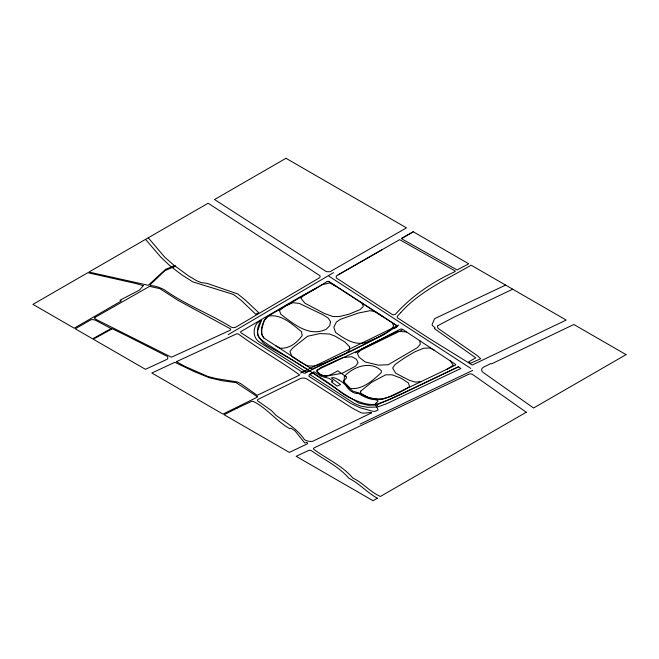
<?xml version="1.0" encoding="UTF-8"?>
<svg xmlns="http://www.w3.org/2000/svg" width="659" height="659" viewBox="0 0 659 659"><rect width="100%" height="100%" fill="white"/><g stroke="black" fill="none" stroke-linecap="round" stroke-linejoin="round"><path stroke-width="0.99" d="M261.351 320.414L257.562 331.073L258.056 335.513L260.585 339.261L268.328 344.846L309.079 370.556L306.114 372.104C290.537 361.453 274.202 351.98 258.55 341.444C252.834 337.046 252.949 328.166 257.339 322.869L261.351 320.414L260.577 321.559A51.863 29.943 0 0 0 257.916 327.449L257.372 332.342A34.425 19.877 0 0 0 258.756 337.095L263.147 342.655A39.729 22.941 0 0 0 266.895 345.571L292.596 360.111L316.847 375.432A260.371 150.326 0 0 1 328.166 382.69A179.726 103.768 0 0 1 338.462 390.457L339.698 391.454A68.915 39.787 0 0 0 349.608 397.698C358.743 401.858 369.106 406.727 379.263 403.349A106.857 61.691 0 0 0 393.085 397.921L458.376 366.832L460.896 368.472L386.817 403.621L378.126 406.842L377.154 404.741L402.6 393.497L458.376 366.832M401.924 238.286L402.056 239.028L457.115 269.968L468.73 263.798L413.251 231.77L401.924 238.286L413.251 231.77M338.199 274.828L336.321 276.014L336.23 277.876L392.591 314.722A3.13 1.804 0 0 0 395.515 314.154C411.636 296.039 432.774 281.78 455.064 271.607L455.295 271.055L399.634 239.654L338.199 274.828L381.742 249.909M446.926 369.254L453.211 365.3L450.105 360.481M316.386 288.214L327.045 281.599L328.75 281.541L397.015 325.875L397.08 326.46L380.276 336.139L350.753 351.222L312.028 369.197L263.732 337.943C258.979 331.881 262.397 322.506 266.557 317.028L316.386 288.214L297.983 298.074L240.996 331.535A1.689 0.98 0 0 0 241.145 332.869L303.675 373.035A1.285 0.741 0 0 0 305.348 373.043C331.222 359.649 358.216 348.487 383.727 334.327M376.618 402.731L378.159 401.002L376.371 399.964A15.75 9.094 0 0 0 374.633 399.651L372.162 399.288A18.576 10.725 0 0 1 370.144 398.917L369.147 398.646A17.933 10.355 0 0 1 367.475 398.077L365.037 397.072A33.922 19.581 0 0 1 363.644 396.413L361.437 395.194M228.162 334.673L333.52 272.628M394.568 328.339L396.446 327.251A2.562 1.475 0 0 0 396.825 325.587L328.726 281.426A1.631 0.939 0 0 0 327.185 281.5M300.455 373.076L398.679 325.126M355.448 352.812L402.443 329.904M512.718 289.194L454.026 317.136L437.312 325.966L438.004 328.314L477.19 355.555L480.716 358.751L470.526 363.233L468.516 361.923L475.773 357.853L434.256 328.487L435.113 327.91L432.37 325.497L432.123 324.483L434.619 318.684L505.577 285.075M360.135 424.083L472.742 370.366M375.861 405.046L368.224 405.26L358.694 402.987L343.586 393.654L312.786 373.002L309.985 374.6L354.32 403.448L360.885 406.158L367.648 407.311L376.775 407.015M421.34 381.553L415.409 382.121L409.486 380.383L395.713 373.208L392.649 368.051L395.103 364.518L404.511 357.878L415.17 351.659L423.737 348.199L430.047 348.018L434.652 350.357M406.529 331.914L397.171 331.362L362.005 348.768L357.425 353.405L359.064 357.162L365.144 361.956L378.381 365.144L388.2 364.74L417.271 347.721L420.285 344.245L419.717 340.563M356.371 393.25L356.923 393.308M356.272 393.242L356.066 393.225A8.625 4.984 0 0 1 354.608 393.011A6.499 3.748 0 0 1 352.219 391.899M324.895 377.261L329.047 378.406L332.416 380.605M324.376 377.179L321.122 376.215L315.241 372.59A63.124 36.443 0 0 1 313.989 371.717L310.859 373.48A6.574 3.797 0 0 0 308.89 376.273L350.885 403.473L359.254 407.394A21.838 12.603 0 0 0 363.537 408.662L371.882 411.051A4.391 2.537 0 0 0 375.589 411.167L378.142 409.947L375.737 404.799M275.553 345.736L280.363 348.207C289.342 348.85 297.283 342.573 302.184 335.555L301.493 331.658C292.102 324.203 281.335 313.668 268.32 316.172L264.152 320.62L261.854 329.006L261.763 334.558L263.905 338.059M336.362 286.459L329.714 282.925L321.905 284.787L303.56 295.306L300.965 298.272L304.96 303.222L324.129 313.354L332.861 316.518L339.097 316.617L348.718 314.285L360.176 309.582L363.307 306.46L362.236 303.189M339.204 380.103L336.09 378.464A26.261 15.157 0 0 0 335.637 378.266L333.289 377.599L331.288 377.862L340.505 384.584L337.169 386.108L331.288 381.816L332.976 381.042A8.452 4.877 0 0 1 332.811 380.918L332.531 380.704M360.399 394.543L361.157 395.013M328.923 276.195L470.773 368.406M383.975 317.308L375.729 311.913L370.292 310.644L358.331 313.066L340.456 319.31L336.411 322.004L333.816 327.358L335.678 332.556C344.723 338.899 355.176 346.206 366.758 342.194C376.075 337.762 387.747 335.11 393.645 325.991L392.204 322.712M351.585 391.545L350.959 391.108A25.816 14.902 0 0 1 348.693 389.247L345.53 385.21A28.016 16.178 0 0 0 345.085 384.667L344.163 383.695M148.259 237.8L164.808 257.257L174.52 265.734L171.529 266.903L169.404 265.297L160.936 257.274L145.54 239.365M339.146 380.136A39.128 22.587 0 0 1 344.212 383.678M357.376 393.283A6.689 3.863 0 0 1 360.308 394.584M375.572 404.832A3.806 2.199 0 0 1 376.487 402.657M143.234 285.668L139.527 290.059L119.963 300.232L121.322 300.982L74.195 328.19L32.95 304.376L87.787 272.711L135.919 283.518L143.234 285.668M317.547 370.259L317.498 371.973L320.727 374.856L326.106 376.207L342.359 373.233L355.605 366.149L358.059 362.722L356.404 359.237L351.964 356.733L342.902 357.491L321.015 367.376L317.547 370.259M344.336 376.528L344.089 382.204L350.506 388.522C362.672 389.741 373.109 380.358 381.347 372.483L381.33 370.655C370.605 360.489 353.1 366.593 344.336 376.528M371.519 412.888L312.597 441.332A8.114 4.679 0 0 1 304.376 439.537C297.374 428.894 285.998 422.584 275.932 415.294L271.516 410.623L258.336 401.356A2.348 1.359 0 0 1 258.221 399.296L300.018 378.768A4.704 2.71 0 0 1 306.764 378.909L352.392 408.176L360.918 412.699A6.269 3.616 0 0 0 364.839 413.078L370.638 412.46L371.519 412.888M176.431 361.659L185.014 366.42L207.873 376.478L216.341 378.62L237.182 381.932L240.832 383.67L257.167 395.334L299.713 375.029C280.792 361.297 258.295 348.784 238.838 334.302A2.158 1.244 0 0 0 236.54 333.874L176.431 361.659M360.786 391.075L360.621 392.912C376.116 405.895 395.046 395.729 409.544 386.635L408.465 383.011L401.216 378.233L392.056 374.79L385.713 374.806L371.75 382.204L360.786 391.075M349.665 346.931L349.278 350.555L345.753 353.545L322.844 363.636L313.717 366.099L307.391 365.869L300.496 362.153L291.871 356.503L289.944 351.412L292.695 347.952L307.596 336.263L319.879 333.569L329.566 334.031L335.077 336.139L344.945 341.972L349.665 346.931M346.51 377.072L346.313 378.2L343.298 381.157L349.476 388.39L352.936 391.224L359.946 393.225L369.073 397.715L378.612 399.403L382.607 399.305L390.828 396.125L455.591 365.086L455.748 364.542L402.46 329.253L400.548 329.072L366.239 346.774L316.691 370.284L316.559 371.371C324.212 378.999 329.418 375.721 337.754 370.786L346.51 377.072M257.298 396.693L257.199 397.204L223.006 414.099L151.825 373.002L174.38 362.524A1.26 0.725 0 0 1 176.11 362.92L194.026 371.487L209.373 377.78L221.811 380.671L236.161 382.648L257.298 396.693M330.563 321.781L329.648 325.777L326.304 329.179C309.335 337.556 293.617 323.89 280.849 314.294L279.457 310.554L285.207 306.081L292.851 302.687L299.367 303.42L323.305 314.953L328.281 318.149L330.563 321.781M160.532 274.737C144.214 291.5 147.954 281.08 164.445 289.845C185.261 304.755 209.463 313.536 231.136 327.07A3.287 1.895 0 0 0 235.98 327.037L319.269 277.933A3.081 1.779 0 0 0 320.109 276.623L319.903 275.75L310.587 269.572L208.12 203.236L88.924 272.052L148.316 285.289L165.673 269.259L175.03 265.577L175.623 266.047L164.997 270.618L160.532 274.737M94.912 317.449L94.402 318.206L95.308 319.03L170.541 356.783A1.285 0.741 0 0 0 172.279 356.849L229.851 330.398A2.002 1.153 0 0 0 229.752 328.446L177.6 300.084L159.89 288.642L149.593 286.36L94.912 317.449M111.107 328.536L92.639 338.833L75.266 328.8L90.777 319.87L92.491 319.541L95.234 320.093L111.107 328.536M400.721 312.63L397.641 315.958A3.699 2.134 0 0 0 397.566 317.885L429.66 338.742L472.239 365.037L566.18 320.06L471.111 265.173C446.769 279.424 419.832 291.146 400.721 312.63M257.199 313.56L255.881 314.392L241.243 300.389L233.335 294.4L192.823 281.871L181.892 274.935L172.263 267.57L175.385 266.236L188.449 275.833L196.761 280.8L201.25 282.604L207.115 283.378L237.825 293.972L245.477 300.216L258.707 312.687L257.199 313.56M237.52 407.946L224.101 414.733L289.35 452.404L306.962 444.026A1.664 0.964 0 0 0 306.682 442.436L304.73 442.988L294.993 430.838L290.948 428.161L289.754 428.688C276.681 421.29 267.793 409.124 254.506 402.031A3.073 1.771 0 0 0 251.631 401.356L237.52 407.946M111.75 329.022L93.298 339.212L145.441 369.32L167.155 359.254A5.338 3.081 0 0 0 167.279 356.387L126.256 335.555L112.458 328.808L111.75 329.022M285.981 158.292L214.554 199.529L326.362 271.632L329.887 271.78L406.488 227.866L285.981 158.292M377.368 498.204L373.019 500.708L296.155 456.333L308.107 450.707A3.023 1.746 0 0 1 310.982 450.402C323.8 459.595 338.364 466.078 348.908 478.294C359.419 483.426 367.088 492.635 377.368 498.204M526.261 412.237L380.391 496.458C370.037 492.001 362.985 482.8 352.845 478.039C342.005 465.427 326.839 458.977 313.766 449.306A1.993 1.153 0 0 1 314.236 447.823L468.36 374.427A2.825 1.631 0 0 1 472.478 374.394L526.261 412.237M626.05 354.624L533.584 408.012L483.533 372.706A6.994 4.036 0 0 1 483.451 367.187L490.889 363.537L491.457 363.916L573.849 324.492L626.05 354.624"/></g></svg>
